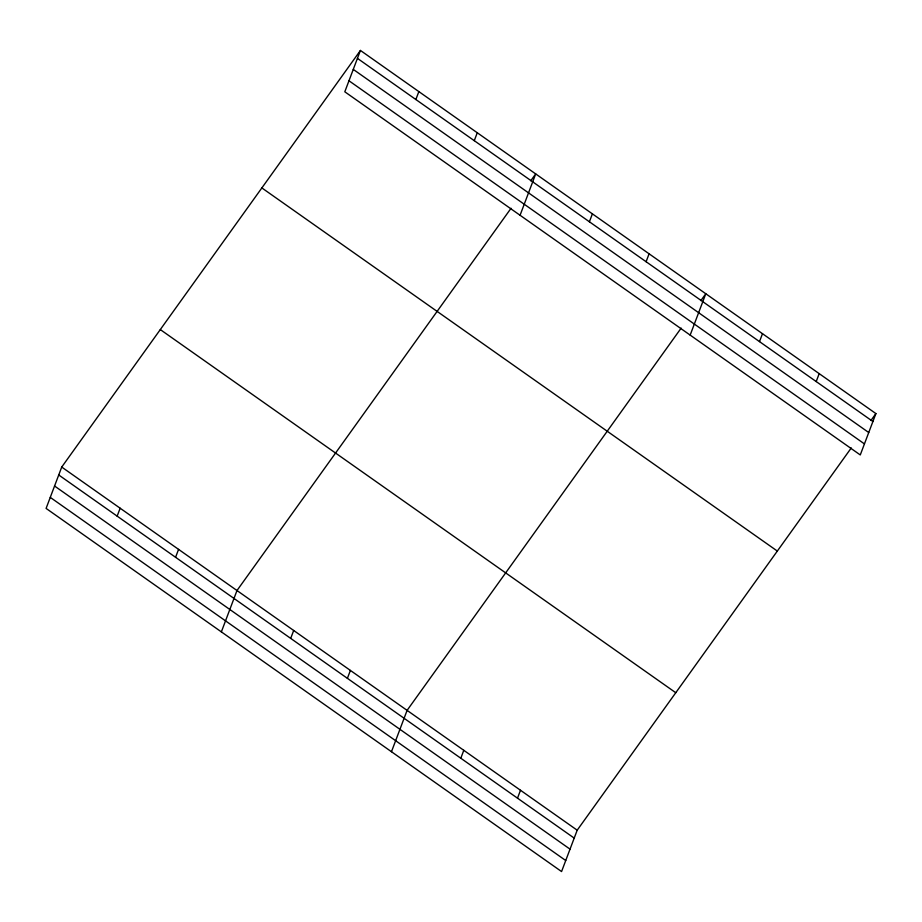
<?xml version="1.0" encoding="UTF-8"?>
<svg xmlns="http://www.w3.org/2000/svg" width="922" height="922" viewBox="0 0 922 922"><rect width="100%" height="100%" fill="white"/><g stroke="black" fill="none" stroke-linecap="round" stroke-linejoin="round"><path stroke-width="1.38" d="M360.433 50.445L344.805 91.797L860.272 454.938L875.9 413.586L360.433 50.445L61.728 467.062L46.1 508.414L561.567 871.555L577.195 830.203L851.26 447.954M117.152 516.136L120.148 508.218M175.572 557.291L178.568 549.374M415.857 99.518L418.853 91.601M221.361 631.881L236.989 590.529L511.042 208.28M474.277 140.674L477.273 132.756M290.695 638.393L293.692 630.475M520.066 215.264L535.694 173.912L530.761 180.781M347.398 678.338L350.395 670.421M589.4 221.776L592.397 213.858M391.47 751.718L407.098 710.366L681.151 328.117M646.103 261.721L649.088 253.804M460.804 758.23L463.789 750.312M690.163 335.101L705.791 293.749L700.87 300.618M517.507 798.175L520.492 790.258M759.498 341.613L762.494 333.695M816.201 381.558L819.197 373.641M870.967 420.455L875.9 413.586M357.436 58.363L872.904 421.504M353.264 69.392L868.743 432.533M348.977 80.767L864.444 443.908M261.86 187.927L777.327 551.068M160.301 329.58L675.768 692.722M61.728 467.062L577.195 830.203M58.731 474.98L574.21 838.121M54.559 486.009L570.038 849.162M50.272 497.384L565.739 860.526"/></g></svg>
